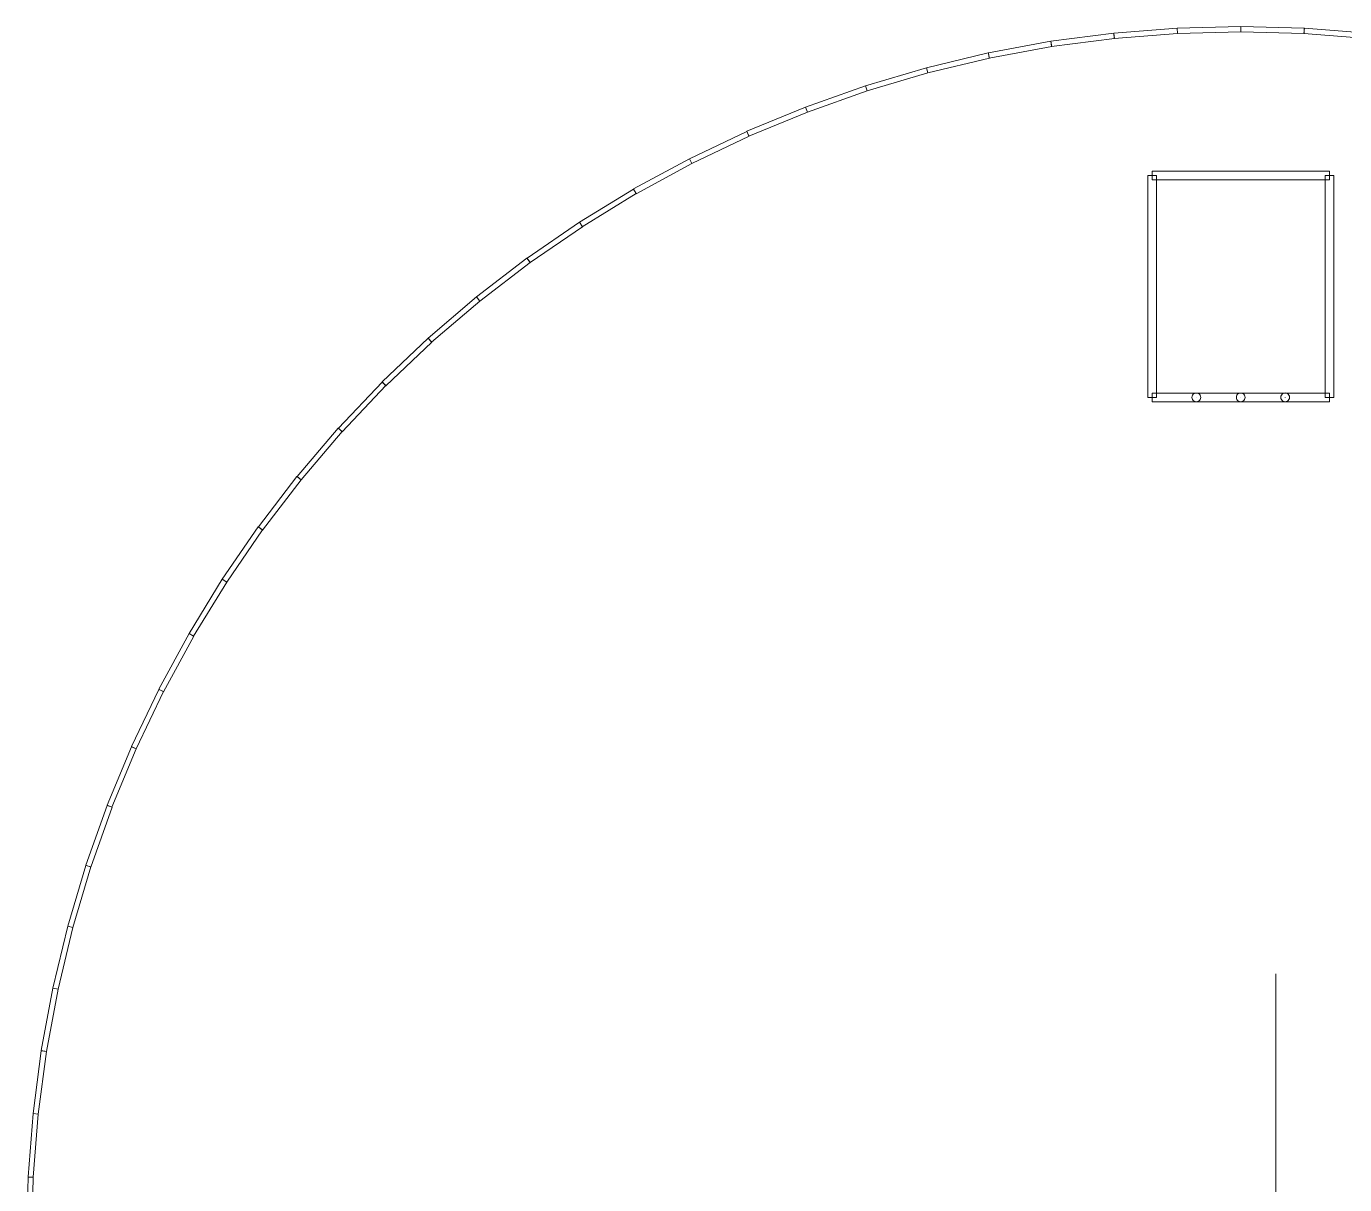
# Model space of a CAD drawing. Header units: inches. Extents: x -2.33 to 0.41, y 2.86 to 5.59.
# Drawn here: x -2.329 to -0.844, y 4.289 to 5.594 of the extents above; entities that cross this region are included whole.
import ezdxf

# ---------------------------------------------------------------- set-up
doc = ezdxf.new("R2010")
doc.units = ezdxf.units.IN
doc.header["$MEASUREMENT"] = 0
doc.layers.add('Top_Assy', color=7, linetype='Continuous')

msp = doc.modelspace()

# ---------------------------------------------------------------- linework, layer by layer
at = {"layer": 'Top_Assy', "lineweight": 9}
for points, knots in [([(-1.1043, 5.5862), (-1.1043, 5.5862), (-1.1036, 5.5802), (-1.1036, 5.5802), (-1.1036, 5.5802), (-1.1744, 5.5709), (-1.1744, 5.5709), (-1.1744, 5.5709), (-1.1751, 5.5769), (-1.1751, 5.5769), (-1.1751, 5.5769), (-1.1043, 5.5862), (-1.1043, 5.5862)], [0, 0, 0, 0, 0.25, 0.25, 0.25, 0.5, 0.5, 0.5, 0.75, 0.75, 0.75, 1, 1, 1, 1]), ([(-1.033, 5.5918), (-1.033, 5.5918), (-1.0325, 5.5858), (-1.0325, 5.5858), (-1.0325, 5.5858), (-1.1037, 5.5802), (-1.1037, 5.5802), (-1.1037, 5.5802), (-1.1042, 5.5862), (-1.1042, 5.5862), (-1.1042, 5.5862), (-1.033, 5.5918), (-1.033, 5.5918)], [0, 0, 0, 0, 0.25, 0.25, 0.25, 0.5, 0.5, 0.5, 0.75, 0.75, 0.75, 1, 1, 1, 1]), ([(-0.9613, 5.5937), (-0.9613, 5.5937), (-0.9612, 5.5877), (-0.9612, 5.5877), (-0.9612, 5.5877), (-1.0327, 5.5858), (-1.0327, 5.5858), (-1.0327, 5.5858), (-1.0328, 5.5918), (-1.0328, 5.5918), (-1.0328, 5.5918), (-0.9613, 5.5937), (-0.9613, 5.5937)], [0, 0, 0, 0, 0.25, 0.25, 0.25, 0.5, 0.5, 0.5, 0.75, 0.75, 0.75, 1, 1, 1, 1]), ([(-0.8898, 5.5918), (-0.8898, 5.5918), (-0.8899, 5.5858), (-0.8899, 5.5858), (-0.8899, 5.5858), (-0.9613, 5.5877), (-0.9613, 5.5877), (-0.9613, 5.5877), (-0.9612, 5.5937), (-0.9612, 5.5937), (-0.9612, 5.5937), (-0.8898, 5.5918), (-0.8898, 5.5918)], [0, 0, 0, 0, 0.25, 0.25, 0.25, 0.5, 0.5, 0.5, 0.75, 0.75, 0.75, 1, 1, 1, 1]), ([(-0.8183, 5.5862), (-0.8183, 5.5862), (-0.8188, 5.5802), (-0.8188, 5.5802), (-0.8188, 5.5802), (-0.8901, 5.5858), (-0.8901, 5.5858), (-0.8901, 5.5858), (-0.8896, 5.5918), (-0.8896, 5.5918), (-0.8896, 5.5918), (-0.8183, 5.5862), (-0.8183, 5.5862)], [0, 0, 0, 0, 0.25, 0.25, 0.25, 0.5, 0.5, 0.5, 0.75, 0.75, 0.75, 1, 1, 1, 1]), ([(-1.1753, 5.5769), (-1.1753, 5.5769), (-1.1742, 5.571), (-1.1742, 5.571), (-1.1742, 5.571), (-1.2445, 5.5579), (-1.2445, 5.5579), (-1.2445, 5.5579), (-1.2456, 5.5638), (-1.2456, 5.5638), (-1.2456, 5.5638), (-1.1753, 5.5769), (-1.1753, 5.5769)], [0, 0, 0, 0, 0.25, 0.25, 0.25, 0.5, 0.5, 0.5, 0.75, 0.75, 0.75, 1, 1, 1, 1]), ([(-1.2457, 5.5637), (-1.2457, 5.5637), (-1.2444, 5.5579), (-1.2444, 5.5579), (-1.2444, 5.5579), (-1.3139, 5.5413), (-1.3139, 5.5413), (-1.3139, 5.5413), (-1.3152, 5.5471), (-1.3152, 5.5471), (-1.3152, 5.5471), (-1.2457, 5.5637), (-1.2457, 5.5637)], [0, 0, 0, 0, 0.25, 0.25, 0.25, 0.5, 0.5, 0.5, 0.75, 0.75, 0.75, 1, 1, 1, 1]), ([(-1.3154, 5.5471), (-1.3154, 5.5471), (-1.3137, 5.5413), (-1.3137, 5.5413), (-1.3137, 5.5413), (-1.3822, 5.521), (-1.3822, 5.521), (-1.3822, 5.521), (-1.3839, 5.5268), (-1.3839, 5.5268), (-1.3839, 5.5268), (-1.3154, 5.5471), (-1.3154, 5.5471)], [0, 0, 0, 0, 0.25, 0.25, 0.25, 0.5, 0.5, 0.5, 0.75, 0.75, 0.75, 1, 1, 1, 1]), ([(-1.3841, 5.5267), (-1.3841, 5.5267), (-1.382, 5.5211), (-1.382, 5.5211), (-1.382, 5.5211), (-1.4494, 5.4972), (-1.4494, 5.4972), (-1.4494, 5.4972), (-1.4514, 5.5028), (-1.4514, 5.5028), (-1.4514, 5.5028), (-1.3841, 5.5267), (-1.3841, 5.5267)], [0, 0, 0, 0, 0.25, 0.25, 0.25, 0.5, 0.5, 0.5, 0.75, 0.75, 0.75, 1, 1, 1, 1]), ([(-1.4516, 5.5028), (-1.4516, 5.5028), (-1.4493, 5.4972), (-1.4493, 5.4972), (-1.4493, 5.4972), (-1.5153, 5.4699), (-1.5153, 5.4699), (-1.5153, 5.4699), (-1.5176, 5.4755), (-1.5176, 5.4755), (-1.5176, 5.4755), (-1.4516, 5.5028), (-1.4516, 5.5028)], [0, 0, 0, 0, 0.25, 0.25, 0.25, 0.5, 0.5, 0.5, 0.75, 0.75, 0.75, 1, 1, 1, 1]), ([(-1.5177, 5.4754), (-1.5177, 5.4754), (-1.5152, 5.47), (-1.5152, 5.47), (-1.5152, 5.47), (-1.5797, 5.4392), (-1.5797, 5.4392), (-1.5797, 5.4392), (-1.5822, 5.4446), (-1.5822, 5.4446), (-1.5822, 5.4446), (-1.5177, 5.4754), (-1.5177, 5.4754)], [0, 0, 0, 0, 0.25, 0.25, 0.25, 0.5, 0.5, 0.5, 0.75, 0.75, 0.75, 1, 1, 1, 1]), ([(-1.5824, 5.4446), (-1.5824, 5.4446), (-1.5795, 5.4393), (-1.5795, 5.4393), (-1.5795, 5.4393), (-1.6423, 5.4052), (-1.6423, 5.4052), (-1.6423, 5.4052), (-1.6452, 5.4105), (-1.6452, 5.4105), (-1.6452, 5.4105), (-1.5824, 5.4446), (-1.5824, 5.4446)], [0, 0, 0, 0, 0.25, 0.25, 0.25, 0.5, 0.5, 0.5, 0.75, 0.75, 0.75, 1, 1, 1, 1]), ([(-1.0563, 5.1757), (-1.0563, 5.1757), (-1.0661, 5.1757), (-1.0661, 5.1757), (-1.0661, 5.1757), (-1.0661, 5.4257), (-1.0661, 5.4257), (-1.0661, 5.4257), (-1.0563, 5.4257), (-1.0563, 5.4257), (-1.0563, 5.4257), (-1.0563, 5.1757), (-1.0563, 5.1757)], [0, 0, 0, 0, 0.25, 0.25, 0.25, 0.5, 0.5, 0.5, 0.75, 0.75, 0.75, 1, 1, 1, 1]), ([(-1.0612, 5.4208), (-1.0612, 5.4208), (-1.0612, 5.4306), (-1.0612, 5.4306), (-1.0612, 5.4306), (-0.8612, 5.4306), (-0.8612, 5.4306), (-0.8612, 5.4306), (-0.8612, 5.4208), (-0.8612, 5.4208), (-0.8612, 5.4208), (-1.0612, 5.4208), (-1.0612, 5.4208)], [0, 0, 0, 0, 0.25, 0.25, 0.25, 0.5, 0.5, 0.5, 0.75, 0.75, 0.75, 1, 1, 1, 1]), ([(-0.8661, 5.4257), (-0.8661, 5.4257), (-0.8563, 5.4257), (-0.8563, 5.4257), (-0.8563, 5.4257), (-0.8563, 5.1757), (-0.8563, 5.1757), (-0.8563, 5.1757), (-0.8661, 5.1757), (-0.8661, 5.1757), (-0.8661, 5.1757), (-0.8661, 5.4257), (-0.8661, 5.4257)], [0, 0, 0, 0, 0.25, 0.25, 0.25, 0.5, 0.5, 0.5, 0.75, 0.75, 0.75, 1, 1, 1, 1]), ([(-1.6453, 5.4104), (-1.6453, 5.4104), (-1.6422, 5.4053), (-1.6422, 5.4053), (-1.6422, 5.4053), (-1.7031, 5.368), (-1.7031, 5.368), (-1.7031, 5.368), (-1.7062, 5.3731), (-1.7062, 5.3731), (-1.7062, 5.3731), (-1.6453, 5.4104), (-1.6453, 5.4104)], [0, 0, 0, 0, 0.25, 0.25, 0.25, 0.5, 0.5, 0.5, 0.75, 0.75, 0.75, 1, 1, 1, 1]), ([(-1.7063, 5.373), (-1.7063, 5.373), (-1.7029, 5.368), (-1.7029, 5.368), (-1.7029, 5.368), (-1.7618, 5.3275), (-1.7618, 5.3275), (-1.7618, 5.3275), (-1.7652, 5.3325), (-1.7652, 5.3325), (-1.7652, 5.3325), (-1.7063, 5.373), (-1.7063, 5.373)], [0, 0, 0, 0, 0.25, 0.25, 0.25, 0.5, 0.5, 0.5, 0.75, 0.75, 0.75, 1, 1, 1, 1]), ([(-1.7654, 5.3324), (-1.7654, 5.3324), (-1.7617, 5.3276), (-1.7617, 5.3276), (-1.7617, 5.3276), (-1.8184, 5.2841), (-1.8184, 5.2841), (-1.8184, 5.2841), (-1.8221, 5.2889), (-1.8221, 5.2889), (-1.8221, 5.2889), (-1.7654, 5.3324), (-1.7654, 5.3324)], [0, 0, 0, 0, 0.25, 0.25, 0.25, 0.5, 0.5, 0.5, 0.75, 0.75, 0.75, 1, 1, 1, 1]), ([(-1.8222, 5.2888), (-1.8222, 5.2888), (-1.8183, 5.2842), (-1.8183, 5.2842), (-1.8183, 5.2842), (-1.8727, 5.2378), (-1.8727, 5.2378), (-1.8727, 5.2378), (-1.8766, 5.2424), (-1.8766, 5.2424), (-1.8766, 5.2424), (-1.8222, 5.2888), (-1.8222, 5.2888)], [0, 0, 0, 0, 0.25, 0.25, 0.25, 0.5, 0.5, 0.5, 0.75, 0.75, 0.75, 1, 1, 1, 1]), ([(-0.9219, 4.2257), (-0.9219, 4.2474), (-0.9395, 4.265), (-0.9612, 4.265), (-0.983, 4.265), (-1.0005, 4.2474), (-1.0005, 4.2257), (-1.0005, 4.204), (-0.983, 4.1864), (-0.9612, 4.1864), (-0.9395, 4.1864), (-0.9219, 4.204), (-0.9219, 4.2257), (-0.9219, 5.2675), (-0.9219, 3.1839), (-0.9219, 4.2257)], [0, 0, 0, 0, 0.25, 0.25, 0.25, 0.5, 0.5, 0.5, 0.75, 0.75, 0.75, 1, 1, 1, 1.000004, 1.000004, 1.000004, 1.000004]), ([(-1.8767, 5.2423), (-1.8767, 5.2423), (-1.8726, 5.2379), (-1.8726, 5.2379), (-1.8726, 5.2379), (-1.9244, 5.1887), (-1.9244, 5.1887), (-1.9244, 5.1887), (-1.9285, 5.1931), (-1.9285, 5.1931), (-1.9285, 5.1931), (-1.8767, 5.2423), (-1.8767, 5.2423)], [0, 0, 0, 0, 0.25, 0.25, 0.25, 0.5, 0.5, 0.5, 0.75, 0.75, 0.75, 1, 1, 1, 1]), ([(-1.9286, 5.193), (-1.9286, 5.193), (-1.9243, 5.1889), (-1.9243, 5.1889), (-1.9243, 5.1889), (-1.9735, 5.137), (-1.9735, 5.137), (-1.9735, 5.137), (-1.9778, 5.1411), (-1.9778, 5.1411), (-1.9778, 5.1411), (-1.9286, 5.193), (-1.9286, 5.193)], [0, 0, 0, 0, 0.25, 0.25, 0.25, 0.5, 0.5, 0.5, 0.75, 0.75, 0.75, 1, 1, 1, 1]), ([(-0.8612, 5.1806), (-0.8612, 5.1806), (-0.8612, 5.1708), (-0.8612, 5.1708), (-0.8612, 5.1708), (-1.0612, 5.1708), (-1.0612, 5.1708), (-1.0612, 5.1708), (-1.0612, 5.1806), (-1.0612, 5.1806), (-1.0612, 5.1806), (-0.8612, 5.1806), (-0.8612, 5.1806)], [0, 0, 0, 0, 0.25, 0.25, 0.25, 0.5, 0.5, 0.5, 0.75, 0.75, 0.75, 1, 1, 1, 1]), ([(-1.0162, 5.1757), (-1.0162, 5.1775), (-1.0153, 5.1791), (-1.0137, 5.18), (-1.0122, 5.1808), (-1.0104, 5.1808), (-1.0088, 5.18), (-1.0073, 5.1791), (-1.0064, 5.1775), (-1.0064, 5.1757)], [0, 0, 0, 0, 0.333333, 0.333333, 0.333333, 0.666667, 0.666667, 0.666667, 1, 1, 1, 1]), ([(-1.0064, 5.1757), (-1.0064, 5.174), (-1.0073, 5.1724), (-1.0088, 5.1715), (-1.0104, 5.1706), (-1.0122, 5.1706), (-1.0137, 5.1715), (-1.0153, 5.1724), (-1.0162, 5.174), (-1.0162, 5.1757)], [0, 0, 0, 0, 0.333333, 0.333333, 0.333333, 0.666667, 0.666667, 0.666667, 1, 1, 1, 1]), ([(-1.0113, 5.1757), (-1.0113, 5.1757), (-1.0113, 5.1757), (-1.0113, 5.1757), (-1.0113, 5.1757), (-1.0113, 5.1757), (-1.0113, 5.1757), (-1.0113, 5.1757), (-1.0113, 5.1757), (-1.0113, 5.1757)], [0, 0, 0, 0, 0.333333, 0.333333, 0.333333, 0.666667, 0.666667, 0.666667, 1, 1, 1, 1]), ([(-1.0113, 5.1757), (-1.0113, 5.1757), (-1.0113, 5.1757), (-1.0113, 5.1757), (-1.0113, 5.1757), (-1.0113, 5.1757), (-1.0113, 5.1757), (-1.0113, 5.1757), (-1.0113, 5.1757), (-1.0113, 5.1757)], [0, 0, 0, 0, 0.333333, 0.333333, 0.333333, 0.666667, 0.666667, 0.666667, 1, 1, 1, 1]), ([(-0.9662, 5.1757), (-0.9662, 5.1775), (-0.9653, 5.1791), (-0.9637, 5.18), (-0.9622, 5.1808), (-0.9604, 5.1808), (-0.9588, 5.18), (-0.9573, 5.1791), (-0.9564, 5.1775), (-0.9564, 5.1757)], [0, 0, 0, 0, 0.333333, 0.333333, 0.333333, 0.666667, 0.666667, 0.666667, 1, 1, 1, 1]), ([(-0.9564, 5.1757), (-0.9564, 5.174), (-0.9573, 5.1724), (-0.9588, 5.1715), (-0.9604, 5.1706), (-0.9622, 5.1706), (-0.9637, 5.1715), (-0.9653, 5.1724), (-0.9662, 5.174), (-0.9662, 5.1757)], [0, 0, 0, 0, 0.333333, 0.333333, 0.333333, 0.666667, 0.666667, 0.666667, 1, 1, 1, 1]), ([(-0.9613, 5.1757), (-0.9613, 5.1757), (-0.9613, 5.1757), (-0.9613, 5.1757), (-0.9613, 5.1757), (-0.9613, 5.1757), (-0.9613, 5.1757), (-0.9613, 5.1757), (-0.9613, 5.1757), (-0.9613, 5.1757)], [0, 0, 0, 0, 0.333333, 0.333333, 0.333333, 0.666667, 0.666667, 0.666667, 1, 1, 1, 1]), ([(-0.9613, 5.1757), (-0.9613, 5.1757), (-0.9613, 5.1757), (-0.9613, 5.1757), (-0.9613, 5.1757), (-0.9613, 5.1757), (-0.9613, 5.1757), (-0.9613, 5.1757), (-0.9613, 5.1757), (-0.9613, 5.1757)], [0, 0, 0, 0, 0.333333, 0.333333, 0.333333, 0.666667, 0.666667, 0.666667, 1, 1, 1, 1]), ([(-0.9162, 5.1757), (-0.9162, 5.1775), (-0.9153, 5.1791), (-0.9137, 5.18), (-0.9122, 5.1809), (-0.9103, 5.1809), (-0.9088, 5.18), (-0.9072, 5.1791), (-0.9063, 5.1775), (-0.9063, 5.1757)], [0, 0, 0, 0, 0.333333, 0.333333, 0.333333, 0.666667, 0.666667, 0.666667, 1, 1, 1, 1]), ([(-0.9063, 5.1757), (-0.9063, 5.1739), (-0.9072, 5.1723), (-0.9088, 5.1714), (-0.9103, 5.1705), (-0.9122, 5.1705), (-0.9137, 5.1714), (-0.9153, 5.1723), (-0.9162, 5.1739), (-0.9162, 5.1757)], [0, 0, 0, 0, 0.333333, 0.333333, 0.333333, 0.666667, 0.666667, 0.666667, 1, 1, 1, 1]), ([(-0.9112, 5.1757), (-0.9112, 5.1757), (-0.9112, 5.1758), (-0.9112, 5.1758), (-0.9112, 5.1758), (-0.9113, 5.1758), (-0.9113, 5.1758), (-0.9113, 5.1758), (-0.9113, 5.1757), (-0.9113, 5.1757)], [0, 0, 0, 0, 0.333333, 0.333333, 0.333333, 0.666667, 0.666667, 0.666667, 1, 1, 1, 1]), ([(-0.9113, 5.1757), (-0.9113, 5.1757), (-0.9113, 5.1757), (-0.9113, 5.1757), (-0.9113, 5.1757), (-0.9112, 5.1757), (-0.9112, 5.1757), (-0.9112, 5.1757), (-0.9112, 5.1757), (-0.9112, 5.1757)], [0, 0, 0, 0, 0.333333, 0.333333, 0.333333, 0.666667, 0.666667, 0.666667, 1, 1, 1, 1]), ([(-1.9779, 5.141), (-1.9779, 5.141), (-1.9734, 5.1371), (-1.9734, 5.1371), (-1.9734, 5.1371), (-2.0198, 5.0828), (-2.0198, 5.0828), (-2.0198, 5.0828), (-2.0243, 5.0867), (-2.0243, 5.0867), (-2.0243, 5.0867), (-1.9779, 5.141), (-1.9779, 5.141)], [0, 0, 0, 0, 0.25, 0.25, 0.25, 0.5, 0.5, 0.5, 0.75, 0.75, 0.75, 1, 1, 1, 1]), ([(-2.0244, 5.0865), (-2.0244, 5.0865), (-2.0197, 5.0829), (-2.0197, 5.0829), (-2.0197, 5.0829), (-2.0632, 5.0262), (-2.0632, 5.0262), (-2.0632, 5.0262), (-2.0679, 5.0298), (-2.0679, 5.0298), (-2.0679, 5.0298), (-2.0244, 5.0865), (-2.0244, 5.0865)], [0, 0, 0, 0, 0.25, 0.25, 0.25, 0.5, 0.5, 0.5, 0.75, 0.75, 0.75, 1, 1, 1, 1]), ([(-2.068, 5.0297), (-2.068, 5.0297), (-2.0631, 5.0263), (-2.0631, 5.0263), (-2.0631, 5.0263), (-2.1036, 4.9674), (-2.1036, 4.9674), (-2.1036, 4.9674), (-2.1085, 4.9708), (-2.1085, 4.9708), (-2.1085, 4.9708), (-2.068, 5.0297), (-2.068, 5.0297)], [0, 0, 0, 0, 0.25, 0.25, 0.25, 0.5, 0.5, 0.5, 0.75, 0.75, 0.75, 1, 1, 1, 1]), ([(-2.1086, 4.9707), (-2.1086, 4.9707), (-2.1035, 4.9676), (-2.1035, 4.9676), (-2.1035, 4.9676), (-2.1408, 4.9067), (-2.1408, 4.9067), (-2.1408, 4.9067), (-2.1459, 4.9098), (-2.1459, 4.9098), (-2.1459, 4.9098), (-2.1086, 4.9707), (-2.1086, 4.9707)], [0, 0, 0, 0, 0.25, 0.25, 0.25, 0.5, 0.5, 0.5, 0.75, 0.75, 0.75, 1, 1, 1, 1]), ([(-2.146, 4.9096), (-2.146, 4.9096), (-2.1407, 4.9068), (-2.1407, 4.9068), (-2.1407, 4.9068), (-2.1748, 4.844), (-2.1748, 4.844), (-2.1748, 4.844), (-2.1801, 4.8469), (-2.1801, 4.8469), (-2.1801, 4.8469), (-2.146, 4.9096), (-2.146, 4.9096)], [0, 0, 0, 0, 0.25, 0.25, 0.25, 0.5, 0.5, 0.5, 0.75, 0.75, 0.75, 1, 1, 1, 1]), ([(-2.1802, 4.8467), (-2.1802, 4.8467), (-2.1747, 4.8441), (-2.1747, 4.8441), (-2.1747, 4.8441), (-2.2055, 4.7796), (-2.2055, 4.7796), (-2.2055, 4.7796), (-2.211, 4.7822), (-2.211, 4.7822), (-2.211, 4.7822), (-2.1802, 4.8467), (-2.1802, 4.8467)], [0, 0, 0, 0, 0.25, 0.25, 0.25, 0.5, 0.5, 0.5, 0.75, 0.75, 0.75, 1, 1, 1, 1]), ([(-2.211, 4.7821), (-2.211, 4.7821), (-2.2055, 4.7798), (-2.2055, 4.7798), (-2.2055, 4.7798), (-2.2328, 4.7138), (-2.2328, 4.7138), (-2.2328, 4.7138), (-2.2383, 4.7161), (-2.2383, 4.7161), (-2.2383, 4.7161), (-2.211, 4.7821), (-2.211, 4.7821)], [0, 0, 0, 0, 0.25, 0.25, 0.25, 0.5, 0.5, 0.5, 0.75, 0.75, 0.75, 1, 1, 1, 1]), ([(-2.2384, 4.7159), (-2.2384, 4.7159), (-2.2327, 4.7139), (-2.2327, 4.7139), (-2.2327, 4.7139), (-2.2566, 4.6465), (-2.2566, 4.6465), (-2.2566, 4.6465), (-2.2623, 4.6485), (-2.2623, 4.6485), (-2.2623, 4.6485), (-2.2384, 4.7159), (-2.2384, 4.7159)], [0, 0, 0, 0, 0.25, 0.25, 0.25, 0.5, 0.5, 0.5, 0.75, 0.75, 0.75, 1, 1, 1, 1]), ([(-2.2623, 4.6484), (-2.2623, 4.6484), (-2.2566, 4.6467), (-2.2566, 4.6467), (-2.2566, 4.6467), (-2.2769, 4.5782), (-2.2769, 4.5782), (-2.2769, 4.5782), (-2.2826, 4.5799), (-2.2826, 4.5799), (-2.2826, 4.5799), (-2.2623, 4.6484), (-2.2623, 4.6484)], [0, 0, 0, 0, 0.25, 0.25, 0.25, 0.5, 0.5, 0.5, 0.75, 0.75, 0.75, 1, 1, 1, 1]), ([(-2.2827, 4.5797), (-2.2827, 4.5797), (-2.2768, 4.5783), (-2.2768, 4.5783), (-2.2768, 4.5783), (-2.2935, 4.5088), (-2.2935, 4.5088), (-2.2935, 4.5088), (-2.2994, 4.5102), (-2.2994, 4.5102), (-2.2994, 4.5102), (-2.2827, 4.5797), (-2.2827, 4.5797)], [0, 0, 0, 0, 0.25, 0.25, 0.25, 0.5, 0.5, 0.5, 0.75, 0.75, 0.75, 1, 1, 1, 1]), ([(-2.2994, 4.5101), (-2.2994, 4.5101), (-2.2935, 4.509), (-2.2935, 4.509), (-2.2935, 4.509), (-2.3065, 4.4387), (-2.3065, 4.4387), (-2.3065, 4.4387), (-2.3124, 4.4398), (-2.3124, 4.4398), (-2.3124, 4.4398), (-2.2994, 4.5101), (-2.2994, 4.5101)], [0, 0, 0, 0, 0.25, 0.25, 0.25, 0.5, 0.5, 0.5, 0.75, 0.75, 0.75, 1, 1, 1, 1]), ([(-2.3124, 4.4396), (-2.3124, 4.4396), (-2.3065, 4.4388), (-2.3065, 4.4388), (-2.3065, 4.4388), (-2.3158, 4.368), (-2.3158, 4.368), (-2.3158, 4.368), (-2.3217, 4.3688), (-2.3217, 4.3688), (-2.3217, 4.3688), (-2.3124, 4.4396), (-2.3124, 4.4396)], [0, 0, 0, 0, 0.25, 0.25, 0.25, 0.5, 0.5, 0.5, 0.75, 0.75, 0.75, 1, 1, 1, 1]), ([(-2.3217, 4.3687), (-2.3217, 4.3687), (-2.3158, 4.3682), (-2.3158, 4.3682), (-2.3158, 4.3682), (-2.3214, 4.2969), (-2.3214, 4.2969), (-2.3214, 4.2969), (-2.3273, 4.2974), (-2.3273, 4.2974), (-2.3273, 4.2974), (-2.3217, 4.3687), (-2.3217, 4.3687)], [0, 0, 0, 0, 0.25, 0.25, 0.25, 0.5, 0.5, 0.5, 0.75, 0.75, 0.75, 1, 1, 1, 1]), ([(-2.3273, 4.2972), (-2.3273, 4.2972), (-2.3214, 4.297), (-2.3214, 4.297), (-2.3214, 4.297), (-2.3232, 4.2256), (-2.3232, 4.2256), (-2.3232, 4.2256), (-2.3292, 4.2258), (-2.3292, 4.2258), (-2.3292, 4.2258), (-2.3273, 4.2972), (-2.3273, 4.2972)], [0, 0, 0, 0, 0.25, 0.25, 0.25, 0.5, 0.5, 0.5, 0.75, 0.75, 0.75, 1, 1, 1, 1])]:
    msp.add_open_spline(points, degree=3, knots=knots, dxfattribs=at)

doc.saveas('drawing.dxf')
